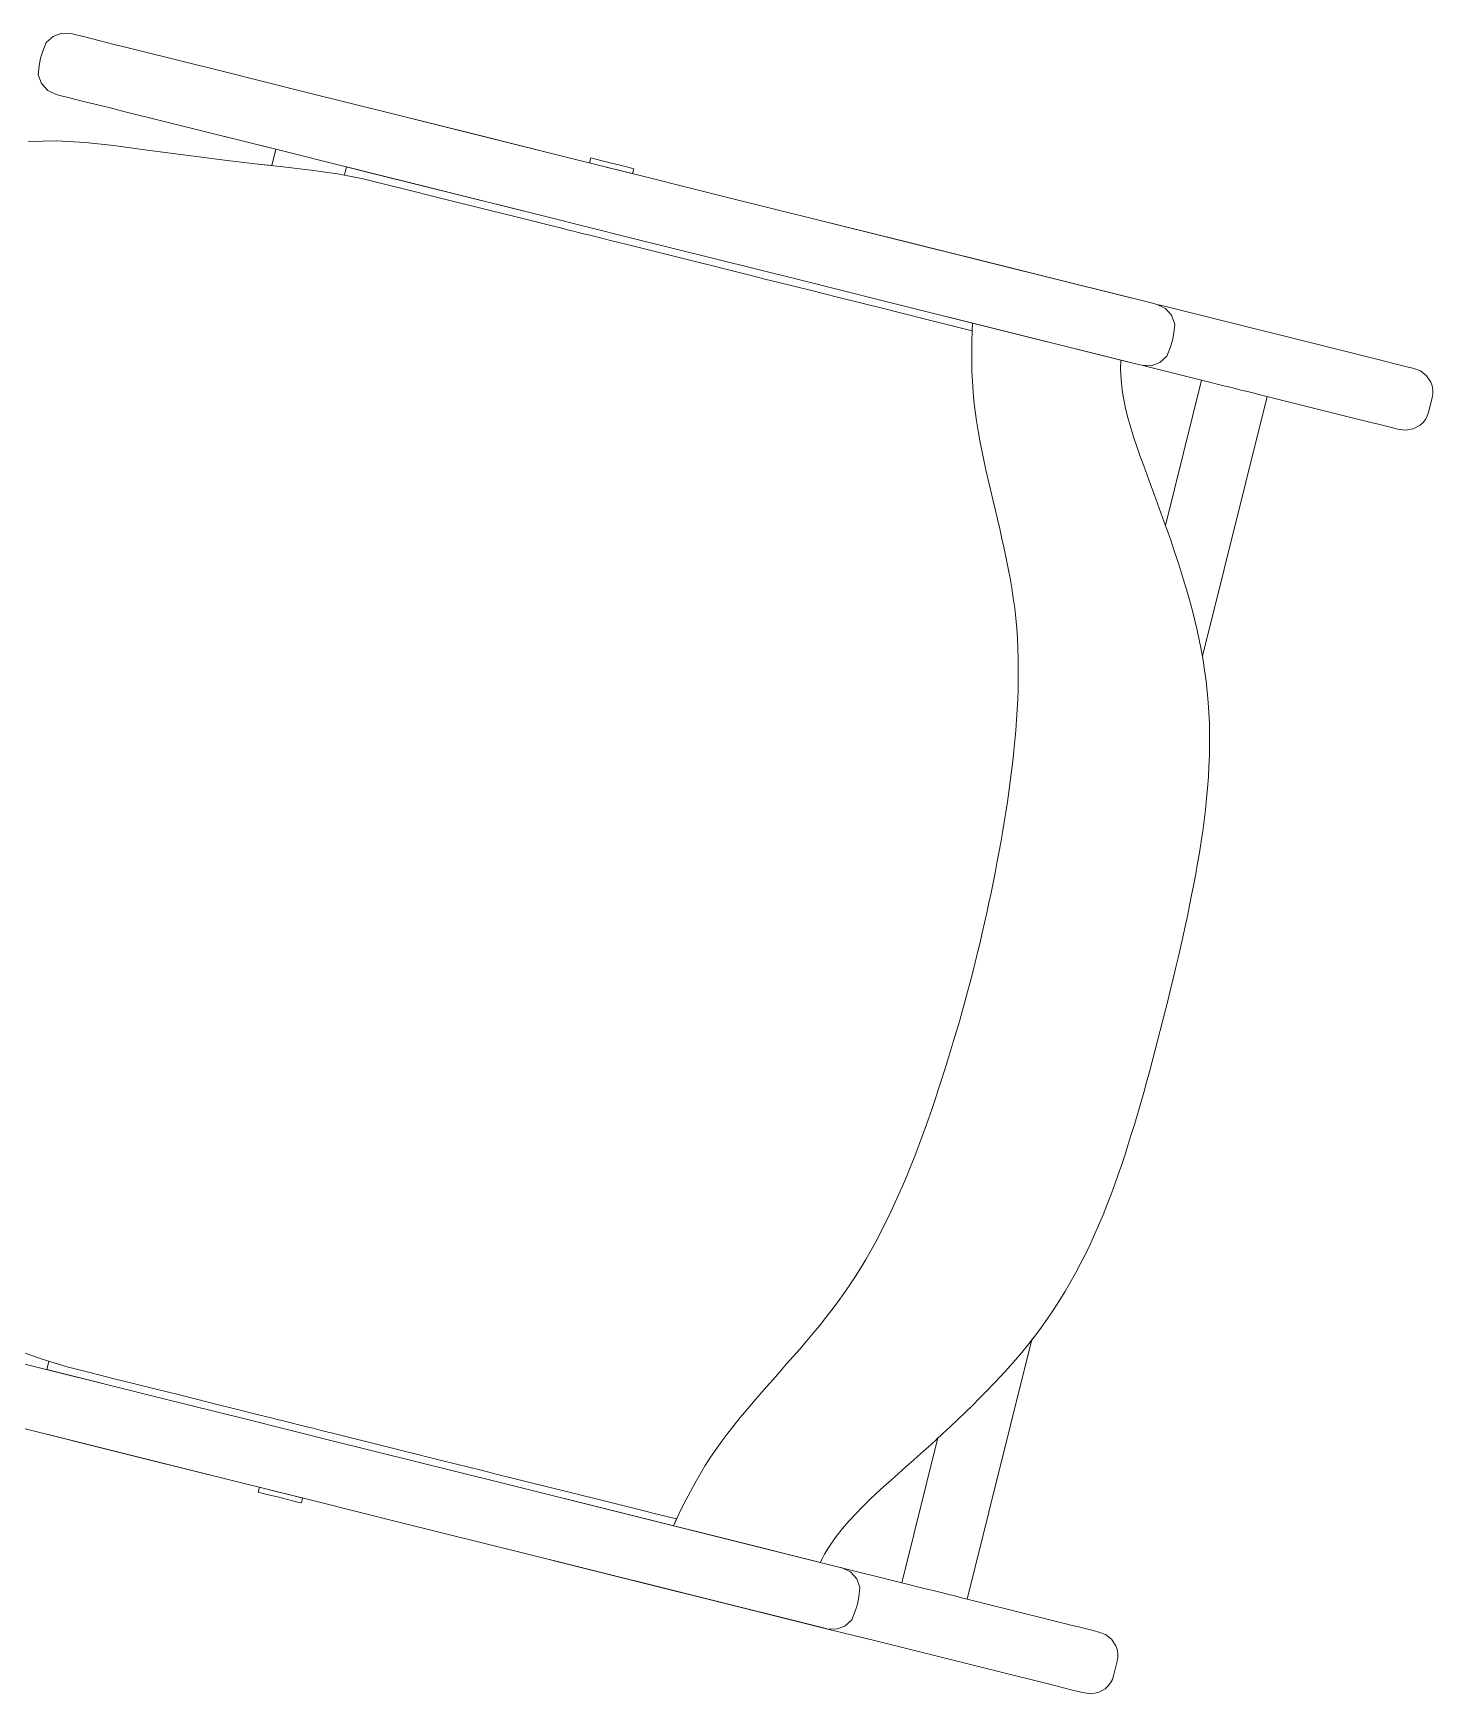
# Model space of a CAD drawing. Header units: millimetres. Extents: x 0 to 57242, y -59538 to 11130.
# Drawn here: x 27904 to 28373, y -26724 to -26168 of the extents above; entities that cross this region are included whole.
import ezdxf

# ---------------------------------------------------------------- set-up
doc = ezdxf.new("R2010")
doc.units = ezdxf.units.MM
doc.layers.add('A-DETL-GENF', color=92, linetype='Continuous', lineweight=9)

# ---------------------------------------------------------------- blocks, each defined once
blk = doc.blocks.new('Furniture_Chairs-Stools-Benches_Karl-Andersson-Soner_Colo-Chair-Wooden-seat - Colo Chair - Wooden seat-607954-Level 0')
at = {"layer": 'A-DETL-GENF'}
for p, q in [((-225.4, 262.96), (-227.18, 261.03)), ((-224.3, 263.67), (-225.4, 262.96)), ((-223.09, 264.2), (-224.3, 263.67)), ((-221.81, 264.52), (-223.09, 264.2)), ((-220.5, 264.64), (-221.81, 264.52)), ((-215.5, 264.64), (-220.5, 264.64)), ((-214.19, 264.52), (-215.5, 264.64)), ((-212.91, 264.2), (-214.19, 264.52)), ((-211.7, 263.67), (-212.91, 264.2)), ((-210.6, 262.96), (-211.7, 263.67)), ((-208.82, 261.03), (-210.6, 262.96)), ((210.6, 262.96), (208.82, 261.03)), ((211.7, 263.67), (210.6, 262.96)), ((212.91, 264.2), (211.7, 263.67)), ((214.19, 264.52), (212.91, 264.2)), ((215.5, 264.64), (214.19, 264.52)), ((220.5, 264.64), (215.5, 264.64)), ((221.81, 264.52), (220.5, 264.64)), ((223.09, 264.2), (221.81, 264.52)), ((224.3, 263.67), (223.09, 264.2)), ((225.4, 262.96), (224.3, 263.67)), ((227.18, 261.03), (225.4, 262.96)), ((-228.25, 258.64), (-228.5, 255.98)), ((-228.5, 255.98), (-228.5, 254.35)), ((-227.18, 261.03), (-228.25, 258.64)), ((-207.75, 258.64), (-208.82, 261.03)), ((-207.5, 255.98), (-207.75, 258.64)), ((-207.5, 254.35), (-207.5, 255.98)), ((207.75, 258.64), (207.5, 255.98)), ((207.5, 255.98), (207.5, 254.35)), ((208.82, 261.03), (207.75, 258.64)), ((228.25, 258.64), (227.18, 261.03)), ((228.5, 255.98), (228.25, 258.64)), ((228.5, 254.35), (228.5, 255.98)), ((-228.5, 254.35), (-228.5, 252.01)), ((-228.5, 252.01), (-228.5, 249.31)), ((-207.5, 252.01), (-207.5, 254.35)), ((-207.5, 249.31), (-207.5, 252.01)), ((207.5, 254.35), (207.5, 252.01)), ((207.5, 252.01), (207.5, 249.31)), ((228.5, 252.01), (228.5, 254.35)), ((228.5, 249.31), (228.5, 252.01)), ((-228.5, 249.31), (-228.5, 246.66)), ((-228.5, 246.66), (-228.5, 244.47)), ((-207.5, 246.66), (-207.5, 249.31)), ((-207.5, 244.47), (-207.5, 246.66)), ((207.5, 249.31), (207.5, 246.66)), ((207.5, 246.66), (207.5, 244.47)), ((228.5, 246.66), (228.5, 249.31)), ((228.5, 244.47), (228.5, 246.66)), ((-228.5, 244.47), (-228.5, 243.06)), ((-228.5, 243.06), (-228.5, 228.32)), ((-207.5, 243.06), (-207.5, 244.47)), ((-207.5, 228.32), (-207.5, 243.06)), ((207.5, 244.47), (207.5, 243.06)), ((207.5, 243.06), (207.5, 228.32)), ((228.5, 243.06), (228.5, 244.47)), ((228.5, 228.32), (228.5, 243.06)), ((-228.5, 228.32), (-228.5, 213.57)), ((-207.5, 213.57), (-207.5, 228.32)), ((207.5, 228.32), (207.5, 213.57)), ((228.5, 213.57), (228.5, 228.32)), ((-79.17, 222.63), (-82.55, 221.99)), ((-79.17, 222.63), (-82.55, 221.99)), ((-79.17, 222.63), (-82.55, 221.99)), ((-79.17, 222.63), (-82.55, 221.99)), ((-75.44, 223.28), (-79.17, 222.63)), ((-75.44, 223.28), (-79.17, 222.63)), ((-75.44, 223.28), (-79.17, 222.63)), ((-75.44, 223.28), (-79.17, 222.63)), ((-72.01, 223.81), (-75.44, 223.28)), ((-72.01, 223.81), (-75.44, 223.28)), ((-72.01, 223.81), (-75.44, 223.28)), ((-72.01, 223.81), (-75.44, 223.28)), ((-68.21, 224.34), (-72.01, 223.81)), ((-68.21, 224.34), (-72.01, 223.81)), ((-68.21, 224.34), (-72.01, 223.81)), ((-68.21, 224.34), (-72.01, 223.81)), ((-64.67, 224.78), (-68.21, 224.34)), ((-64.67, 224.78), (-68.21, 224.34)), ((-64.67, 224.78), (-68.21, 224.34)), ((-64.67, 224.78), (-68.21, 224.34)), ((-61.13, 225.17), (-64.67, 224.78)), ((-61.13, 225.17), (-64.67, 224.78)), ((-61.13, 225.17), (-64.67, 224.78)), ((-61.13, 225.17), (-64.67, 224.78)), ((-57.58, 225.52), (-61.13, 225.17)), ((-57.58, 225.52), (-61.13, 225.17)), ((-57.58, 225.52), (-61.13, 225.17)), ((-57.58, 225.52), (-61.13, 225.17)), ((-53.82, 225.85), (-57.58, 225.52)), ((-53.82, 225.85), (-57.58, 225.52)), ((-53.82, 225.85), (-57.58, 225.52)), ((-53.82, 225.85), (-57.58, 225.52)), ((-50.25, 226.12), (-53.82, 225.85)), ((-50.25, 226.12), (-53.82, 225.85)), ((-50.25, 226.12), (-53.82, 225.85)), ((-50.25, 226.12), (-53.82, 225.85)), ((-46.67, 226.36), (-50.25, 226.12)), ((-46.67, 226.36), (-50.25, 226.12)), ((-46.67, 226.36), (-50.25, 226.12)), ((-46.67, 226.36), (-50.25, 226.12)), ((-43.1, 226.57), (-46.67, 226.36)), ((-43.1, 226.57), (-46.67, 226.36)), ((-43.1, 226.57), (-46.67, 226.36)), ((-43.1, 226.57), (-46.67, 226.36)), ((-39.4, 226.76), (-43.1, 226.57)), ((-39.4, 226.76), (-43.1, 226.57)), ((-39.4, 226.76), (-43.1, 226.57)), ((-39.4, 226.76), (-43.1, 226.57)), ((-35.82, 226.92), (-39.4, 226.76)), ((-35.82, 226.92), (-39.4, 226.76)), ((-35.82, 226.92), (-39.4, 226.76)), ((-35.82, 226.92), (-39.4, 226.76)), ((-32.25, 227.06), (-35.82, 226.92)), ((-32.25, 227.06), (-35.82, 226.92)), ((-32.25, 227.06), (-35.82, 226.92)), ((-32.25, 227.06), (-35.82, 226.92)), ((-28.67, 227.18), (-32.25, 227.06)), ((-28.67, 227.18), (-32.25, 227.06)), ((-28.67, 227.18), (-32.25, 227.06)), ((-28.67, 227.18), (-32.25, 227.06)), ((-25.04, 227.28), (-28.67, 227.18)), ((-25.04, 227.28), (-28.67, 227.18)), ((-25.04, 227.28), (-28.67, 227.18)), ((-25.04, 227.28), (-28.67, 227.18)), ((-21.46, 227.36), (-25.04, 227.28)), ((-21.46, 227.36), (-25.04, 227.28)), ((-21.46, 227.36), (-25.04, 227.28)), ((-21.46, 227.36), (-25.04, 227.28)), ((-17.89, 227.42), (-21.46, 227.36)), ((-17.89, 227.42), (-21.46, 227.36)), ((-17.89, 227.42), (-21.46, 227.36)), ((-17.89, 227.42), (-21.46, 227.36)), ((-14.31, 227.48), (-17.89, 227.42)), ((-14.31, 227.48), (-17.89, 227.42)), ((-14.31, 227.48), (-17.89, 227.42)), ((-14.31, 227.48), (-17.89, 227.42)), ((-10.72, 227.51), (-14.31, 227.48)), ((-10.72, 227.51), (-14.31, 227.48)), ((-10.72, 227.51), (-14.31, 227.48)), ((-10.72, 227.51), (-14.31, 227.48)), ((-7.15, 227.54), (-10.72, 227.51)), ((-7.15, 227.54), (-10.72, 227.51)), ((-7.15, 227.54), (-10.72, 227.51)), ((-7.15, 227.54), (-10.72, 227.51)), ((-3.58, 227.55), (-7.15, 227.54)), ((-3.58, 227.55), (-7.15, 227.54)), ((-3.58, 227.55), (-7.15, 227.54)), ((-3.58, 227.55), (-7.15, 227.54)), ((0, 227.56), (-3.58, 227.55)), ((0, 227.56), (-3.58, 227.55)), ((0, 227.56), (-3.58, 227.55)), ((0, 227.56), (-3.58, 227.55)), ((3.58, 227.55), (0, 227.56)), ((3.58, 227.55), (0, 227.56)), ((3.58, 227.55), (0, 227.56)), ((3.58, 227.55), (0, 227.56)), ((7.14, 227.54), (3.58, 227.55)), ((7.14, 227.54), (3.58, 227.55)), ((7.14, 227.54), (3.58, 227.55)), ((7.14, 227.54), (3.58, 227.55)), ((10.71, 227.51), (7.14, 227.54)), ((10.71, 227.51), (7.14, 227.54)), ((10.71, 227.51), (7.14, 227.54)), ((10.71, 227.51), (7.14, 227.54)), ((14.27, 227.48), (10.71, 227.51)), ((14.27, 227.48), (10.71, 227.51)), ((14.27, 227.48), (10.71, 227.51)), ((14.27, 227.48), (10.71, 227.51)), ((17.89, 227.42), (14.27, 227.48)), ((17.89, 227.42), (14.27, 227.48)), ((17.89, 227.42), (14.27, 227.48)), ((17.89, 227.42), (14.27, 227.48)), ((21.45, 227.36), (17.89, 227.42)), ((21.45, 227.36), (17.89, 227.42)), ((21.45, 227.36), (17.89, 227.42)), ((21.45, 227.36), (17.89, 227.42)), ((25.01, 227.28), (21.45, 227.36)), ((25.01, 227.28), (21.45, 227.36)), ((25.01, 227.28), (21.45, 227.36)), ((25.01, 227.28), (21.45, 227.36)), ((28.57, 227.18), (25.01, 227.28)), ((28.57, 227.18), (25.01, 227.28)), ((28.57, 227.18), (25.01, 227.28)), ((28.57, 227.18), (25.01, 227.28)), ((32.25, 227.06), (28.57, 227.18)), ((32.25, 227.06), (28.57, 227.18)), ((32.25, 227.06), (28.57, 227.18)), ((32.25, 227.06), (28.57, 227.18)), ((35.81, 226.92), (32.25, 227.06)), ((35.81, 226.92), (32.25, 227.06)), ((35.81, 226.92), (32.25, 227.06)), ((35.81, 226.92), (32.25, 227.06)), ((39.37, 226.77), (35.81, 226.92)), ((39.37, 226.77), (35.81, 226.92)), ((39.37, 226.77), (35.81, 226.92)), ((39.37, 226.77), (35.81, 226.92)), ((42.92, 226.58), (39.37, 226.77)), ((42.92, 226.58), (39.37, 226.77)), ((42.92, 226.58), (39.37, 226.77)), ((42.92, 226.58), (39.37, 226.77)), ((46.68, 226.36), (42.92, 226.58)), ((46.68, 226.36), (42.92, 226.58)), ((46.68, 226.36), (42.92, 226.58)), ((46.68, 226.36), (42.92, 226.58)), ((50.22, 226.12), (46.68, 226.36)), ((50.22, 226.12), (46.68, 226.36)), ((50.22, 226.12), (46.68, 226.36)), ((50.22, 226.12), (46.68, 226.36)), ((53.77, 225.85), (50.22, 226.12)), ((53.77, 225.85), (50.22, 226.12)), ((53.77, 225.85), (50.22, 226.12)), ((53.77, 225.85), (50.22, 226.12)), ((57.31, 225.55), (53.77, 225.85)), ((57.31, 225.55), (53.77, 225.85)), ((57.31, 225.55), (53.77, 225.85)), ((57.31, 225.55), (53.77, 225.85)), ((61.13, 225.17), (57.31, 225.55)), ((61.13, 225.17), (57.31, 225.55)), ((61.13, 225.17), (57.31, 225.55)), ((61.13, 225.17), (57.31, 225.55)), ((64.65, 224.78), (61.13, 225.17)), ((64.65, 224.78), (61.13, 225.17)), ((64.65, 224.78), (61.13, 225.17)), ((64.65, 224.78), (61.13, 225.17)), ((68.15, 224.35), (64.65, 224.78)), ((68.15, 224.35), (64.65, 224.78)), ((68.15, 224.35), (64.65, 224.78)), ((68.15, 224.35), (64.65, 224.78)), ((71.66, 223.86), (68.15, 224.35)), ((71.66, 223.86), (68.15, 224.35)), ((71.66, 223.86), (68.15, 224.35)), ((71.66, 223.86), (68.15, 224.35)), ((75.41, 223.28), (71.66, 223.86)), ((75.41, 223.28), (71.66, 223.86)), ((75.41, 223.28), (71.66, 223.86)), ((75.41, 223.28), (71.66, 223.86)), ((78.77, 222.71), (75.41, 223.28)), ((78.77, 222.71), (75.41, 223.28)), ((78.77, 222.71), (75.41, 223.28)), ((78.77, 222.71), (75.41, 223.28)), ((82.52, 222), (78.77, 222.71)), ((82.52, 222), (78.77, 222.71)), ((82.52, 222), (78.77, 222.71)), ((82.52, 222), (78.77, 222.71)), ((-100.14, 217.56), (-103.35, 216.53)), ((-100.14, 217.56), (-103.35, 216.53)), ((-100.14, 217.56), (-103.35, 216.53)), ((-100.14, 217.56), (-103.35, 216.53)), ((-96.52, 218.63), (-100.14, 217.56)), ((-96.52, 218.63), (-100.14, 217.56)), ((-96.52, 218.63), (-100.14, 217.56)), ((-96.52, 218.63), (-100.14, 217.56)), ((-93.25, 219.52), (-96.52, 218.63)), ((-93.25, 219.52), (-96.52, 218.63)), ((-93.25, 219.52), (-96.52, 218.63)), ((-93.25, 219.52), (-96.52, 218.63)), ((-89.58, 220.45), (-93.25, 219.52)), ((-89.58, 220.45), (-93.25, 219.52)), ((-89.58, 220.45), (-93.25, 219.52)), ((-89.58, 220.45), (-93.25, 219.52)), ((-86.25, 221.21), (-89.58, 220.45)), ((-86.25, 221.21), (-89.58, 220.45)), ((-86.25, 221.21), (-89.58, 220.45)), ((-86.25, 221.21), (-89.58, 220.45)), ((-82.55, 221.99), (-86.25, 221.21)), ((-82.55, 221.99), (-86.25, 221.21)), ((-82.55, 221.99), (-86.25, 221.21)), ((-82.55, 221.99), (-86.25, 221.21)), ((85.83, 221.31), (82.52, 222)), ((85.83, 221.31), (82.52, 222)), ((85.83, 221.31), (82.52, 222)), ((85.83, 221.31), (82.52, 222)), ((89.55, 220.46), (85.83, 221.31)), ((89.55, 220.46), (85.83, 221.31)), ((89.55, 220.46), (85.83, 221.31)), ((89.55, 220.46), (85.83, 221.31)), ((92.81, 219.64), (89.55, 220.46)), ((92.81, 219.64), (89.55, 220.46)), ((92.81, 219.64), (89.55, 220.46)), ((92.81, 219.64), (89.55, 220.46)), ((96.49, 218.64), (92.81, 219.64)), ((96.49, 218.64), (92.81, 219.64)), ((96.49, 218.64), (92.81, 219.64)), ((96.49, 218.64), (92.81, 219.64)), ((99.7, 217.69), (96.49, 218.64)), ((99.7, 217.69), (96.49, 218.64)), ((99.7, 217.69), (96.49, 218.64)), ((99.7, 217.69), (96.49, 218.64)), ((103.32, 216.54), (99.7, 217.69)), ((103.32, 216.54), (99.7, 217.69)), ((103.32, 216.54), (99.7, 217.69)), ((103.32, 216.54), (99.7, 217.69)), ((-228.5, 213.57), (-228.5, 198.83)), ((-207.5, 210.88), (-207.5, 213.57)), ((-116.59, 211.48), (-119.97, 209.97)), ((-116.59, 211.48), (-119.97, 209.97)), ((-116.59, 211.48), (-117.93, 210.88)), ((-116.59, 211.48), (-117.93, 210.88)), ((-113.52, 212.77), (-116.59, 211.48)), ((-113.52, 212.77), (-116.59, 211.48)), ((-113.52, 212.77), (-116.59, 211.48)), ((-113.52, 212.77), (-116.59, 211.48)), ((-110.05, 214.14), (-113.52, 212.77)), ((-110.05, 214.14), (-113.52, 212.77)), ((-110.05, 214.14), (-113.52, 212.77)), ((-110.05, 214.14), (-113.52, 212.77)), ((-106.91, 215.3), (-110.05, 214.14)), ((-106.91, 215.3), (-110.05, 214.14)), ((-106.91, 215.3), (-110.05, 214.14)), ((-106.91, 215.3), (-110.05, 214.14)), ((-103.35, 216.53), (-106.91, 215.3)), ((-103.35, 216.53), (-106.91, 215.3)), ((-103.35, 216.53), (-106.91, 215.3)), ((-103.35, 216.53), (-106.91, 215.3)), ((106.46, 215.46), (103.32, 216.54)), ((106.46, 215.46), (103.32, 216.54)), ((106.46, 215.46), (103.32, 216.54)), ((106.46, 215.46), (103.32, 216.54)), ((110.02, 214.15), (106.46, 215.46)), ((110.02, 214.15), (106.46, 215.46)), ((110.02, 214.15), (106.46, 215.46)), ((110.02, 214.15), (106.46, 215.46)), ((113.09, 212.95), (110.02, 214.15)), ((113.09, 212.95), (110.02, 214.15)), ((113.09, 212.95), (110.02, 214.15)), ((113.09, 212.95), (110.02, 214.15)), ((116.57, 211.49), (113.09, 212.95)), ((116.57, 211.49), (113.09, 212.95)), ((116.57, 211.49), (113.09, 212.95)), ((116.57, 211.49), (113.09, 212.95)), ((119.57, 210.16), (116.57, 211.49)), ((119.57, 210.16), (116.57, 211.49)), ((117.94, 210.88), (116.57, 211.49)), ((117.94, 210.88), (116.57, 211.49)), ((207.5, 213.57), (207.5, 210.88)), ((228.5, 198.83), (228.5, 213.57)), ((-117.93, 210.88), (-207.5, 210.88)), ((-207.5, 210.88), (-207.5, 208.85)), ((-117.93, 210.88), (-207.5, 210.88)), ((-207.5, 208.85), (-207.5, 206.91)), ((-207.5, 206.91), (-207.5, 204.09)), ((-125.93, 207.08), (-129.26, 205.36)), ((-125.93, 207.08), (-129.26, 205.36)), ((-122.97, 208.55), (-125.93, 207.08)), ((-122.97, 208.55), (-125.93, 207.08)), ((-119.97, 209.97), (-122.97, 208.55)), ((-119.97, 209.97), (-122.97, 208.55)), ((207.5, 210.88), (117.94, 210.88)), ((207.5, 210.88), (117.94, 210.88)), ((122.95, 208.57), (119.57, 210.16)), ((122.95, 208.57), (119.57, 210.16)), ((125.88, 207.12), (122.95, 208.57)), ((125.88, 207.12), (122.95, 208.57)), ((129.26, 205.37), (125.88, 207.12)), ((129.26, 205.37), (125.88, 207.12)), ((207.5, 208.85), (207.5, 210.88)), ((207.5, 206.91), (207.5, 208.85)), ((207.5, 204.09), (207.5, 206.91)), ((-207.5, 204.09), (-207.5, 201.87)), ((-207.5, 201.87), (-207.5, 199.5)), ((-138.31, 200.3), (-141.23, 198.56)), ((-138.31, 200.3), (-141.23, 198.56)), ((-135.18, 202.1), (-138.31, 200.3)), ((-135.18, 202.1), (-138.31, 200.3)), ((-132.24, 203.75), (-135.18, 202.1)), ((-132.24, 203.75), (-135.18, 202.1)), ((-129.26, 205.36), (-132.24, 203.75)), ((-129.26, 205.36), (-132.24, 203.75)), ((132.23, 203.77), (129.26, 205.37)), ((132.23, 203.77), (129.26, 205.37)), ((135.16, 202.14), (132.23, 203.77)), ((135.16, 202.14), (132.23, 203.77)), ((138.07, 200.47), (135.16, 202.14)), ((138.07, 200.47), (135.16, 202.14)), ((141.26, 198.58), (138.07, 200.47)), ((141.26, 198.58), (138.07, 200.47)), ((207.5, 201.87), (207.5, 204.09)), ((207.5, 199.5), (207.5, 201.87)), ((-228.5, 198.83), (-228.5, 184.09)), ((-207.5, 199.5), (-207.5, 197.56)), ((-207.5, 197.56), (-207.5, 196.42)), ((-207.5, 196.42), (-207.5, 188.29)), ((-146.97, 195.04), (-149.84, 193.22)), ((-146.97, 195.04), (-149.84, 193.22)), ((-144.13, 196.8), (-146.97, 195.04)), ((-144.13, 196.8), (-146.97, 195.04)), ((-141.23, 198.56), (-144.13, 196.8)), ((-141.23, 198.56), (-144.13, 196.8)), ((144.16, 196.83), (141.26, 198.58)), ((144.16, 196.83), (141.26, 198.58)), ((146.98, 195.08), (144.16, 196.83)), ((146.98, 195.08), (144.16, 196.83)), ((149.77, 193.32), (146.98, 195.08)), ((149.77, 193.32), (146.98, 195.08)), ((207.5, 197.56), (207.5, 199.5)), ((207.5, 196.42), (207.5, 197.56)), ((207.5, 188.29), (207.5, 196.42)), ((228.5, 184.09), (228.5, 198.83)), ((-155.51, 189.54), (-158.33, 187.67)), ((-155.51, 189.54), (-158.33, 187.67)), ((-152.68, 191.39), (-155.51, 189.54)), ((-152.68, 191.39), (-155.51, 189.54)), ((-149.84, 193.22), (-152.68, 191.39)), ((-149.84, 193.22), (-152.68, 191.39)), ((152.72, 191.43), (149.77, 193.32)), ((152.72, 191.43), (149.77, 193.32)), ((155.55, 189.58), (152.72, 191.43)), ((155.55, 189.58), (152.72, 191.43)), ((158.36, 187.72), (155.55, 189.58)), ((158.36, 187.72), (155.55, 189.58)), ((-228.5, 184.09), (-228.5, 169.35)), ((-207.5, 188.29), (-157.4, 188.29)), ((-207.5, 184.09), (-207.5, 188.29)), ((-207.5, 188.29), (-157.4, 188.29)), ((-207.5, 169.35), (-207.5, 184.09)), ((-163.91, 183.92), (-166.67, 182.04)), ((-163.91, 183.92), (-166.67, 182.04)), ((-163.91, 183.92), (-166.67, 182.04)), ((-163.91, 183.92), (-166.67, 182.04)), ((-161.14, 185.79), (-163.91, 183.92)), ((-161.14, 185.79), (-163.91, 183.92)), ((-161.14, 185.79), (-163.91, 183.92)), ((-161.14, 185.79), (-163.91, 183.92)), ((-158.33, 187.67), (-161.14, 185.79)), ((-158.33, 187.67), (-161.14, 185.79)), ((-158.33, 187.67), (-161.14, 185.79)), ((-158.33, 187.67), (-161.14, 185.79)), ((-157.4, 188.29), (-158.33, 187.67)), ((-157.4, 188.29), (-158.33, 187.67)), ((158.36, 187.72), (157.51, 188.29)), ((157.51, 188.29), (207.5, 188.29)), ((158.36, 187.72), (157.51, 188.29)), ((157.51, 188.29), (207.5, 188.29)), ((161.13, 185.87), (158.36, 187.72)), ((161.13, 185.87), (158.36, 187.72)), ((161.13, 185.87), (158.36, 187.72)), ((161.13, 185.87), (158.36, 187.72)), ((163.93, 183.98), (161.13, 185.87)), ((163.93, 183.98), (161.13, 185.87)), ((163.93, 183.98), (161.13, 185.87)), ((163.93, 183.98), (161.13, 185.87)), ((166.71, 182.1), (163.93, 183.98)), ((166.71, 182.1), (163.93, 183.98)), ((166.71, 182.1), (163.93, 183.98)), ((166.71, 182.1), (163.93, 183.98)), ((207.5, 188.29), (207.5, 184.09)), ((207.5, 184.09), (207.5, 169.35)), ((228.5, 169.35), (228.5, 184.09)), ((-172.27, 178.23), (-174.96, 176.4)), ((-172.27, 178.23), (-174.96, 176.4)), ((-172.27, 178.23), (-174.96, 176.4)), ((-172.27, 178.23), (-174.96, 176.4)), ((-169.44, 180.15), (-172.27, 178.23)), ((-169.44, 180.15), (-172.27, 178.23)), ((-169.44, 180.15), (-172.27, 178.23)), ((-169.44, 180.15), (-172.27, 178.23)), ((-166.67, 182.04), (-169.44, 180.15)), ((-166.67, 182.04), (-169.44, 180.15)), ((-166.67, 182.04), (-169.44, 180.15)), ((-166.67, 182.04), (-169.44, 180.15)), ((169.48, 180.21), (166.71, 182.1)), ((169.48, 180.21), (166.71, 182.1)), ((169.48, 180.21), (166.71, 182.1)), ((169.48, 180.21), (166.71, 182.1)), ((172.22, 178.34), (169.48, 180.21)), ((172.22, 178.34), (169.48, 180.21)), ((172.22, 178.34), (169.48, 180.21)), ((172.22, 178.34), (169.48, 180.21)), ((174.97, 176.47), (172.22, 178.34)), ((174.97, 176.47), (172.22, 178.34)), ((174.97, 176.47), (172.22, 178.34)), ((174.97, 176.47), (172.22, 178.34)), ((-226.16, 173.29), (-227.89, 170.69)), ((-223.56, 175.02), (-226.16, 173.29)), ((-220.5, 175.47), (-223.56, 175.02)), ((-218, 175.63), (-220.5, 175.47)), ((-215.5, 175.47), (-218, 175.63)), ((-212.44, 175.02), (-215.5, 175.47)), ((-209.84, 173.29), (-212.44, 175.02)), ((-208.11, 170.69), (-209.84, 173.29)), ((-180.45, 172.75), (-183.3, 170.93)), ((-180.45, 172.75), (-183.3, 170.93)), ((-180.45, 172.75), (-183.3, 170.93)), ((-180.45, 172.75), (-183.3, 170.93)), ((-177.78, 174.51), (-180.45, 172.75)), ((-177.78, 174.51), (-180.45, 172.75)), ((-177.78, 174.51), (-180.45, 172.75)), ((-177.78, 174.51), (-180.45, 172.75)), ((-174.96, 176.4), (-177.78, 174.51)), ((-174.96, 176.4), (-177.78, 174.51)), ((-174.96, 176.4), (-177.78, 174.51)), ((-174.96, 176.4), (-177.78, 174.51)), ((177.68, 174.65), (174.97, 176.47)), ((177.68, 174.65), (174.97, 176.47)), ((177.68, 174.65), (174.97, 176.47)), ((177.68, 174.65), (174.97, 176.47)), ((180.46, 172.81), (177.68, 174.65)), ((180.46, 172.81), (177.68, 174.65)), ((180.46, 172.81), (177.68, 174.65)), ((180.46, 172.81), (177.68, 174.65)), ((183.16, 171.06), (180.46, 172.81)), ((183.16, 171.06), (180.46, 172.81)), ((183.16, 171.06), (180.46, 172.81)), ((183.16, 171.06), (180.46, 172.81)), ((209.84, 173.29), (208.11, 170.69)), ((212.44, 175.02), (209.84, 173.29)), ((215.5, 175.47), (212.44, 175.02)), ((218, 175.63), (215.5, 175.47)), ((220.5, 175.47), (218, 175.63)), ((223.56, 175.02), (220.5, 175.47)), ((226.16, 173.29), (223.56, 175.02)), ((227.89, 170.69), (226.16, 173.29)), ((-227.89, 170.69), (-228.5, 167.65)), ((-228.5, 169.35), (-228.5, 167.65)), ((-228.5, 167.65), (-228.5, 166.52)), ((-228.5, 167.65), (-228.5, 166.52)), ((-207.5, 167.65), (-208.11, 170.69)), ((-207.5, 167.65), (-207.5, 169.35)), ((-207.5, 166.52), (-207.5, 167.65)), ((-207.5, 166.52), (-207.5, 167.65)), ((-188.95, 167.58), (-191.77, 166.08)), ((-188.95, 167.58), (-191.77, 166.08)), ((-188.95, 167.58), (-191.77, 166.08)), ((-188.95, 167.58), (-191.77, 166.08)), ((-186.01, 169.28), (-188.95, 167.58)), ((-186.01, 169.28), (-188.95, 167.58)), ((-186.01, 169.28), (-188.95, 167.58)), ((-186.01, 169.28), (-188.95, 167.58)), ((-183.3, 170.93), (-186.01, 169.28)), ((-183.3, 170.93), (-186.01, 169.28)), ((-183.3, 170.93), (-186.01, 169.28)), ((-183.3, 170.93), (-186.01, 169.28)), ((186.01, 169.3), (183.16, 171.06)), ((186.01, 169.3), (183.16, 171.06)), ((186.01, 169.3), (183.16, 171.06)), ((186.01, 169.3), (183.16, 171.06)), ((188.78, 167.68), (186.01, 169.3)), ((188.78, 167.68), (186.01, 169.3)), ((188.78, 167.68), (186.01, 169.3)), ((188.78, 167.68), (186.01, 169.3)), ((191.77, 166.06), (188.78, 167.68)), ((191.77, 166.06), (188.78, 167.68)), ((191.77, 166.06), (188.78, 167.68)), ((191.77, 166.06), (188.78, 167.68)), ((208.11, 170.69), (207.5, 167.65)), ((207.5, 169.35), (207.5, 160.13)), ((207.5, 167.65), (207.5, 166.52)), ((228.5, 167.65), (227.89, 170.69)), ((228.5, 154.6), (228.5, 169.35)), ((228.5, 166.52), (228.5, 167.65)), ((-228.5, 166.52), (-228.5, 137.29)), ((-228.5, 166.52), (-228.5, 78.83)), ((-207.5, 78.83), (-207.5, 166.52)), ((-207.5, 160.4), (-207.5, 166.52)), ((-201.19, 162.05), (-204.53, 161.05)), ((-201.19, 162.05), (-204.53, 161.05)), ((-201.19, 162.05), (-204.53, 161.05)), ((-201.19, 162.05), (-204.53, 161.05)), ((-197.82, 163.3), (-201.19, 162.05)), ((-197.82, 163.3), (-201.19, 162.05)), ((-197.82, 163.3), (-201.19, 162.05)), ((-197.82, 163.3), (-201.19, 162.05)), ((-194.86, 164.58), (-197.82, 163.3)), ((-194.86, 164.58), (-197.82, 163.3)), ((-194.86, 164.58), (-197.82, 163.3)), ((-194.86, 164.58), (-197.82, 163.3)), ((-191.77, 166.08), (-194.86, 164.58)), ((-191.77, 166.08), (-194.86, 164.58)), ((-191.77, 166.08), (-194.86, 164.58)), ((-191.77, 166.08), (-194.86, 164.58)), ((-27.29, 161.23), (-23.88, 161.38)), ((-27.29, 161.23), (-23.88, 161.38)), ((-23.88, 161.38), (-20.47, 161.51)), ((-23.88, 161.38), (-20.47, 161.51)), ((-20.47, 161.51), (-17.06, 161.62)), ((-20.47, 161.51), (-17.06, 161.62)), ((-17.06, 161.62), (-13.64, 161.71)), ((-17.06, 161.62), (-13.64, 161.71)), ((-13.64, 161.71), (-10.23, 161.78)), ((-13.64, 161.71), (-10.23, 161.78)), ((-10.23, 161.78), (-6.82, 161.83)), ((-10.23, 161.78), (-6.82, 161.83)), ((-6.82, 161.83), (-3.42, 161.86)), ((-6.82, 161.83), (-3.42, 161.86)), ((-3.42, 161.86), (-0.02, 161.87)), ((-3.42, 161.86), (-0.02, 161.87)), ((-0.02, 161.87), (3.4, 161.86)), ((-0.02, 161.87), (3.4, 161.86)), ((3.4, 161.86), (6.8, 161.83)), ((3.4, 161.86), (6.8, 161.83)), ((6.8, 161.83), (10.2, 161.77)), ((6.8, 161.83), (10.2, 161.77)), ((10.2, 161.77), (13.6, 161.7)), ((10.2, 161.77), (13.6, 161.7)), ((13.6, 161.7), (17.03, 161.61)), ((13.6, 161.7), (17.03, 161.61)), ((17.03, 161.61), (20.44, 161.5)), ((17.03, 161.61), (20.44, 161.5)), ((20.44, 161.5), (23.83, 161.37)), ((20.44, 161.5), (23.83, 161.37)), ((23.83, 161.37), (27.23, 161.22)), ((23.83, 161.37), (27.23, 161.22)), ((194.68, 164.61), (191.77, 166.06)), ((194.68, 164.61), (191.77, 166.06)), ((194.68, 164.61), (191.77, 166.06)), ((194.68, 164.61), (191.77, 166.06)), ((197.81, 163.21), (194.68, 164.61)), ((197.81, 163.21), (194.68, 164.61)), ((197.81, 163.21), (194.68, 164.61)), ((197.81, 163.21), (194.68, 164.61)), ((201.07, 161.94), (197.81, 163.21)), ((201.07, 161.94), (197.81, 163.21)), ((201.07, 161.94), (197.81, 163.21)), ((201.07, 161.94), (197.81, 163.21)), ((204.43, 160.87), (201.07, 161.94)), ((204.43, 160.87), (201.07, 161.94)), ((204.43, 160.87), (201.07, 161.94)), ((204.43, 160.87), (201.07, 161.94)), ((207.5, 166.52), (207.5, 137.29)), ((228.5, 78.83), (228.5, 166.52)), ((-204.53, 161.05), (-207.5, 160.4)), ((-204.53, 161.05), (-207.5, 160.4)), ((-204.53, 161.05), (-207.5, 160.4)), ((-204.53, 161.05), (-207.5, 160.4)), ((-207.5, 160.4), (-207.5, 109.19)), ((-207.5, 160.4), (-207.5, 109.19)), ((-207.5, 160.4), (-207.5, 109.19)), ((-82.21, 155.68), (-78.65, 156.29)), ((-82.21, 155.68), (-78.65, 156.29)), ((-78.65, 156.29), (-75.26, 156.83)), ((-78.65, 156.29), (-75.26, 156.83)), ((-75.26, 156.83), (-71.87, 157.33)), ((-75.26, 156.83), (-71.87, 157.33)), ((-71.87, 157.33), (-68.46, 157.79)), ((-71.87, 157.33), (-68.46, 157.79)), ((-68.46, 157.79), (-65.05, 158.22)), ((-68.46, 157.79), (-65.05, 158.22)), ((-65.05, 158.22), (-61.63, 158.62)), ((-65.05, 158.22), (-61.63, 158.62)), ((-61.63, 158.62), (-58.21, 158.99)), ((-61.63, 158.62), (-58.21, 158.99)), ((-58.21, 158.99), (-54.79, 159.32)), ((-58.21, 158.99), (-54.79, 159.32)), ((-54.79, 159.32), (-51.31, 159.64)), ((-54.79, 159.32), (-51.31, 159.64)), ((-51.31, 159.64), (-47.89, 159.93)), ((-51.31, 159.64), (-47.89, 159.93)), ((-47.89, 159.93), (-44.43, 160.19)), ((-47.89, 159.93), (-44.43, 160.19)), ((-44.43, 160.19), (-41.01, 160.44)), ((-44.43, 160.19), (-41.01, 160.44)), ((-41.01, 160.44), (-37.56, 160.66)), ((-41.01, 160.44), (-37.56, 160.66)), ((-37.56, 160.66), (-34.14, 160.87)), ((-37.56, 160.66), (-34.14, 160.87)), ((-34.14, 160.87), (-30.72, 161.06)), ((-34.14, 160.87), (-30.72, 161.06)), ((-30.72, 161.06), (-27.29, 161.23)), ((-30.72, 161.06), (-27.29, 161.23)), ((27.23, 161.22), (30.73, 161.05)), ((27.23, 161.22), (30.73, 161.05)), ((30.73, 161.05), (34.15, 160.87)), ((30.73, 161.05), (34.15, 160.87)), ((34.15, 160.87), (37.54, 160.66)), ((34.15, 160.87), (37.54, 160.66)), ((37.54, 160.66), (40.91, 160.44)), ((37.54, 160.66), (40.91, 160.44)), ((40.91, 160.44), (44.4, 160.2)), ((40.91, 160.44), (44.4, 160.2)), ((44.4, 160.2), (47.77, 159.94)), ((44.4, 160.2), (47.77, 159.94)), ((47.77, 159.94), (51.28, 159.65)), ((47.77, 159.94), (51.28, 159.65)), ((51.28, 159.65), (54.64, 159.35)), ((51.28, 159.65), (54.64, 159.35)), ((54.64, 159.35), (58.23, 159)), ((54.64, 159.35), (58.23, 159)), ((58.23, 159), (61.64, 158.64)), ((58.23, 159), (61.64, 158.64)), ((61.64, 158.64), (65.04, 158.24)), ((61.64, 158.64), (65.04, 158.24)), ((65.04, 158.24), (68.44, 157.82)), ((65.04, 158.24), (68.44, 157.82)), ((68.44, 157.82), (71.83, 157.36)), ((68.44, 157.82), (71.83, 157.36)), ((71.83, 157.36), (75.21, 156.87)), ((71.83, 157.36), (75.21, 156.87)), ((75.21, 156.87), (78.58, 156.33)), ((75.21, 156.87), (78.58, 156.33)), ((78.58, 156.33), (81.94, 155.76)), ((78.58, 156.33), (81.94, 155.76)), ((81.94, 155.76), (85.46, 155.11)), ((81.94, 155.76), (85.46, 155.11)), ((206.16, 160.42), (204.43, 160.87)), ((206.16, 160.42), (204.43, 160.87)), ((206.16, 160.42), (204.43, 160.87)), ((206.16, 160.42), (204.43, 160.87)), ((207.5, 160.13), (206.16, 160.42)), ((207.5, 160.13), (206.16, 160.42)), ((207.5, 160.13), (206.16, 160.42)), ((207.5, 160.13), (206.16, 160.42)), ((207.5, 109.41), (207.5, 160.13)), ((207.5, 109.41), (207.5, 160.13)), ((207.5, 109.41), (207.5, 160.13)), ((-108.76, 149.3), (-105.41, 150.32)), ((-108.76, 149.3), (-105.41, 150.32)), ((-105.41, 150.32), (-102.25, 151.21)), ((-105.41, 150.32), (-102.25, 151.21)), ((-102.25, 151.21), (-98.84, 152.11)), ((-102.25, 151.21), (-98.84, 152.11)), ((-98.84, 152.11), (-95.64, 152.9)), ((-98.84, 152.11), (-95.64, 152.9)), ((-95.64, 152.9), (-92.14, 153.7)), ((-95.64, 152.9), (-92.14, 153.7)), ((-92.14, 153.7), (-88.85, 154.41)), ((-92.14, 153.7), (-88.85, 154.41)), ((-88.85, 154.41), (-85.54, 155.06)), ((-88.85, 154.41), (-85.54, 155.06)), ((-85.54, 155.06), (-82.21, 155.68)), ((-85.54, 155.06), (-82.21, 155.68)), ((85.46, 155.11), (88.66, 154.48)), ((85.46, 155.11), (88.66, 154.48)), ((88.66, 154.48), (92.01, 153.77)), ((88.66, 154.48), (92.01, 153.77)), ((92.01, 153.77), (95.33, 153.01)), ((92.01, 153.77), (95.33, 153.01)), ((95.33, 153.01), (98.81, 152.15)), ((95.33, 153.01), (98.81, 152.15)), ((98.81, 152.15), (101.94, 151.33)), ((98.81, 152.15), (101.94, 151.33)), ((101.94, 151.33), (105.38, 150.35)), ((101.94, 151.33), (105.38, 150.35)), ((105.38, 150.35), (108.46, 149.42)), ((105.38, 150.35), (108.46, 149.42)), ((228.5, 139.86), (228.5, 154.6)), ((-124.52, 143.46), (-121.47, 144.73)), ((-124.52, 143.46), (-121.47, 144.73)), ((-121.47, 144.73), (-118.26, 146.01)), ((-121.47, 144.73), (-118.26, 146.01)), ((-118.26, 146.01), (-115.17, 147.15)), ((-118.26, 146.01), (-115.17, 147.15)), ((-115.17, 147.15), (-111.88, 148.29)), ((-115.17, 147.15), (-111.88, 148.29)), ((-111.88, 148.29), (-108.76, 149.3)), ((-111.88, 148.29), (-108.76, 149.3)), ((108.46, 149.42), (111.85, 148.32)), ((108.46, 149.42), (111.85, 148.32)), ((111.85, 148.32), (114.89, 147.26)), ((111.85, 148.32), (114.89, 147.26)), ((114.89, 147.26), (118.23, 146.01)), ((114.89, 147.26), (118.23, 146.01)), ((118.23, 146.01), (121.22, 144.82)), ((118.23, 146.01), (121.22, 144.82)), ((121.22, 144.82), (124.49, 143.45)), ((121.22, 144.82), (124.49, 143.45)), ((-136.8, 137.76), (-133.79, 139.23)), ((-136.8, 137.76), (-133.79, 139.23)), ((-133.79, 139.23), (-130.7, 140.69)), ((-133.79, 139.23), (-130.7, 140.69)), ((-130.7, 140.69), (-127.67, 142.08)), ((-130.7, 140.69), (-127.67, 142.08)), ((-127.67, 142.08), (-124.52, 143.46)), ((-127.67, 142.08), (-124.52, 143.46)), ((124.49, 143.45), (127.45, 142.14)), ((124.49, 143.45), (127.45, 142.14)), ((127.45, 142.14), (130.66, 140.66)), ((127.45, 142.14), (130.66, 140.66)), ((130.66, 140.66), (133.6, 139.26)), ((130.66, 140.66), (133.6, 139.26)), ((133.6, 139.26), (136.76, 137.7)), ((133.6, 139.26), (136.76, 137.7)), ((228.5, 125.12), (228.5, 139.86)), ((-228.5, 137.29), (-228.5, 49.6)), ((-145.85, 133.17), (-142.84, 134.71)), ((-145.85, 133.17), (-142.84, 134.71)), ((-142.84, 134.71), (-139.84, 136.24)), ((-142.84, 134.71), (-139.84, 136.24)), ((-139.84, 136.24), (-136.8, 137.76)), ((-139.84, 136.24), (-136.8, 137.76)), ((136.76, 137.7), (139.68, 136.23)), ((136.76, 137.7), (139.68, 136.23)), ((139.68, 136.23), (142.8, 134.64)), ((139.68, 136.23), (142.8, 134.64)), ((142.8, 134.64), (145.73, 133.12)), ((142.8, 134.64), (145.73, 133.12)), ((207.5, 137.29), (207.5, 49.6)), ((-157.88, 126.95), (-154.84, 128.5)), ((-157.88, 126.95), (-154.84, 128.5)), ((-154.84, 128.5), (-151.85, 130.05)), ((-154.84, 128.5), (-151.85, 130.05)), ((-151.85, 130.05), (-148.85, 131.61)), ((-151.85, 130.05), (-148.85, 131.61)), ((-148.85, 131.61), (-145.85, 133.17)), ((-148.85, 131.61), (-145.85, 133.17)), ((145.73, 133.12), (148.85, 131.49)), ((145.73, 133.12), (148.85, 131.49)), ((148.85, 131.49), (151.83, 129.94)), ((148.85, 131.49), (151.83, 129.94)), ((151.83, 129.94), (154.8, 128.4)), ((151.83, 129.94), (154.8, 128.4)), ((154.8, 128.4), (157.77, 126.87)), ((154.8, 128.4), (157.77, 126.87)), ((-169.97, 121.06), (-166.86, 122.51)), ((-169.97, 121.06), (-166.86, 122.51)), ((-166.86, 122.51), (-163.85, 123.96)), ((-166.86, 122.51), (-163.85, 123.96)), ((-163.85, 123.96), (-160.86, 125.44)), ((-163.85, 123.96), (-160.86, 125.44)), ((-160.86, 125.44), (-157.88, 126.95)), ((-160.86, 125.44), (-157.88, 126.95)), ((157.77, 126.87), (160.84, 125.32)), ((157.77, 126.87), (160.84, 125.32)), ((160.84, 125.32), (163.84, 123.84)), ((160.84, 125.32), (163.84, 123.84)), ((163.84, 123.84), (166.85, 122.39)), ((163.84, 123.84), (166.85, 122.39)), ((166.85, 122.39), (169.88, 120.98)), ((166.85, 122.39), (169.88, 120.98)), ((228.5, 110.38), (228.5, 125.12)), ((-182.26, 115.99), (-179.12, 117.17)), ((-182.26, 115.99), (-179.12, 117.17)), ((-179.12, 117.17), (-176.08, 118.39)), ((-179.12, 117.17), (-176.08, 118.39)), ((-176.08, 118.39), (-172.97, 119.72)), ((-176.08, 118.39), (-172.97, 119.72)), ((-172.97, 119.72), (-169.97, 121.06)), ((-172.97, 119.72), (-169.97, 121.06)), ((169.88, 120.98), (172.95, 119.62)), ((169.88, 120.98), (172.95, 119.62)), ((172.95, 119.62), (176.01, 118.33)), ((172.95, 119.62), (176.01, 118.33)), ((176.01, 118.33), (179.1, 117.1)), ((176.01, 118.33), (179.1, 117.1)), ((179.1, 117.1), (182.21, 115.95)), ((179.1, 117.1), (182.21, 115.95)), ((-201.48, 110.51), (-198.18, 111.28)), ((-201.48, 110.51), (-198.18, 111.28)), ((-198.18, 111.28), (-194.94, 112.09)), ((-198.18, 111.28), (-194.94, 112.09)), ((-194.94, 112.09), (-191.71, 112.95)), ((-194.94, 112.09), (-191.71, 112.95)), ((-191.71, 112.95), (-188.54, 113.88)), ((-191.71, 112.95), (-188.54, 113.88)), ((-188.54, 113.88), (-185.36, 114.91)), ((-188.54, 113.88), (-185.36, 114.91)), ((-185.36, 114.91), (-182.26, 115.99)), ((-185.36, 114.91), (-182.26, 115.99)), ((182.21, 115.95), (185.35, 114.88)), ((182.21, 115.95), (185.35, 114.88)), ((185.35, 114.88), (188.52, 113.89)), ((185.35, 114.88), (188.52, 113.89)), ((188.52, 113.89), (191.71, 112.98)), ((188.52, 113.89), (191.71, 112.98)), ((191.71, 112.98), (194.94, 112.15)), ((191.71, 112.98), (194.94, 112.15)), ((194.94, 112.15), (198.2, 111.37)), ((194.94, 112.15), (198.2, 111.37)), ((198.2, 111.37), (201.47, 110.65)), ((198.2, 111.37), (201.47, 110.65)), ((-207.5, 109.19), (-204.81, 109.78)), ((-207.5, 109.19), (-204.81, 109.78)), ((-207.5, 109.19), (-205, 109.73)), ((-207.5, 109.19), (-205, 109.73)), ((-207.5, 78.83), (-207.5, 109.19)), ((-205, 109.73), (-205, 99.61)), ((-205, 109.73), (-205, 99.61)), ((-204.81, 109.78), (-201.48, 110.51)), ((-204.81, 109.78), (-201.48, 110.51)), ((201.47, 110.65), (204.85, 109.95)), ((201.47, 110.65), (204.85, 109.95)), ((204.85, 109.95), (207.5, 109.41)), ((204.85, 109.95), (207.5, 109.41)), ((205, 101.7), (205, 109.92)), ((205, 109.92), (207.5, 109.41)), ((205, 101.7), (205, 109.92)), ((205, 109.92), (207.5, 109.41)), ((207.5, 109.41), (207.5, 95.63)), ((228.5, 95.63), (228.5, 110.38)), ((205, 99.6), (205, 101.7)), ((205, 99.6), (205, 101.7)), ((-205, 99.61), (-205, 95.92)), ((-205, 99.61), (-205, 95.92)), ((-205, 95.92), (-205, 84.48)), ((-205, 95.92), (-205, 84.48)), ((205, 87.26), (205, 99.6)), ((205, 87.26), (205, 99.6)), ((207.5, 95.63), (207.5, 80.89)), ((228.5, 80.89), (228.5, 95.63)), ((-205, 84.48), (-205, 79.55)), ((-205, 84.48), (-205, 79.55)), ((205, 84.46), (205, 87.26)), ((205, 84.46), (205, 87.26)), ((205, 72.81), (205, 84.46)), ((205, 72.81), (205, 84.46)), ((-228.5, 78.83), (-228.5, 49.6)), ((-207.5, 49.6), (-207.5, 78.83)), ((-207.5, 49.6), (-207.5, 78.83)), ((-205, 79.55), (-205, 63.18)), ((-205, 79.55), (-205, 63.18)), ((207.5, 80.89), (207.5, 65.75)), ((228.5, 65.75), (228.5, 80.89)), ((228.5, 49.6), (228.5, 78.83)), ((205, 58.37), (205, 72.81)), ((205, 58.37), (205, 72.81)), ((-205, 63.18), (-205, 54.2)), ((-205, 63.18), (-205, 54.2)), ((207.5, 65.75), (207.5, 49.6)), ((228.5, 49.6), (228.5, 65.75)), ((205, 54.18), (205, 58.37)), ((205, 54.18), (205, 58.37)), ((-205, 54.2), (-205, 47.68)), ((-205, 54.2), (-205, 47.68)), ((205, 47.68), (205, 54.18)), ((205, 47.68), (205, 54.18)), ((-228.5, 49.6), (-228.5, 20.37)), ((-228.5, 49.6), (-228.5, 20.37)), ((-207.5, 20.37), (-207.5, 49.6)), ((-207.5, 20.37), (-207.5, 49.6)), ((-205, 47.68), (-205, 42.95)), ((-205, 47.68), (-205, 42.95)), ((205, 42.95), (205, 47.68)), ((205, 42.95), (205, 47.68)), ((207.5, 49.6), (207.5, 20.37)), ((207.5, 49.6), (207.5, 20.37)), ((228.5, 20.37), (228.5, 49.6)), ((228.5, 20.37), (228.5, 49.6)), ((-205, 42.95), (-205, 38.2)), ((-205, 42.95), (-205, 38.2)), ((205, 38.2), (205, 42.95)), ((205, 38.2), (205, 42.95)), ((-205, 38.2), (-205, 33.46)), ((-205, 38.2), (-205, 33.46)), ((-205, 33.46), (-205, 28.77)), ((-205, 33.46), (-205, 28.77)), ((205, 33.46), (205, 38.2)), ((205, 33.46), (205, 38.2)), ((205, 28.77), (205, 33.46)), ((205, 28.77), (205, 33.46)), ((-205, 28.77), (-205, 24.18)), ((-205, 28.77), (-205, 24.18)), ((205, 24.18), (205, 28.77)), ((205, 24.18), (205, 28.77)), ((-205, 24.18), (-205, 19.72)), ((-205, 24.18), (-205, 19.72)), ((205, 19.72), (205, 24.18)), ((205, 19.72), (205, 24.18)), ((-228.5, 20.37), (-228.5, -8.86)), ((-228.5, 20.37), (-228.5, -8.86)), ((-207.5, -8.86), (-207.5, 20.37)), ((-207.5, -8.86), (-207.5, 20.37)), ((-205, 19.72), (-205, 15.44)), ((-205, 19.72), (-205, 15.44)), ((205, 15.44), (205, 19.72)), ((205, 15.44), (205, 19.72)), ((207.5, 20.37), (207.5, -8.86)), ((207.5, 20.37), (207.5, -8.86)), ((228.5, -8.86), (228.5, 20.37)), ((228.5, -8.86), (228.5, 20.37)), ((-205, 15.44), (-205, 11.36)), ((-205, 15.44), (-205, 11.36)), ((-205, 11.36), (-205, -9.35)), ((-205, 11.36), (-205, -9.35)), ((205, 11.36), (205, 15.44)), ((205, 11.36), (205, 15.44)), ((205, -9.35), (205, 11.36)), ((205, -9.35), (205, 11.36)), ((-228.5, -8.86), (-228.5, -38.09)), ((-228.5, -8.86), (-228.5, -38.09)), ((-207.5, -38.09), (-207.5, -8.86)), ((-207.5, -38.09), (-207.5, -8.86)), ((-205, -9.35), (-205, -12.27)), ((-205, -9.35), (-205, -12.27)), ((205, -12.27), (205, -9.35)), ((205, -12.27), (205, -9.35)), ((207.5, -8.86), (207.5, -38.09)), ((207.5, -8.86), (207.5, -38.09)), ((228.5, -38.09), (228.5, -8.86)), ((228.5, -38.09), (228.5, -8.86)), ((-228.5, -13.34), (-230.2, -13.34)), ((-230.2, -13.34), (-230.2, -14.14)), ((-230.2, -14.14), (-230.2, -15.89)), ((-230.2, -15.89), (-230.2, -18.54)), ((-228.5, -14.14), (-228.5, -13.34)), ((-228.5, -15.89), (-228.5, -14.14)), ((-228.5, -18.54), (-228.5, -15.89)), ((-205, -12.27), (-205, -15.56)), ((-205, -12.27), (-205, -15.56)), ((-205, -15.56), (-205, -17.3)), ((-205, -15.56), (-205, -17.3)), ((205, -15.56), (205, -12.27)), ((205, -15.56), (205, -12.27)), ((205, -17.3), (205, -15.56)), ((205, -17.3), (205, -15.56)), ((230.2, -13.34), (228.5, -13.34)), ((228.5, -13.34), (228.5, -14.14)), ((228.5, -14.14), (228.5, -15.89)), ((228.5, -15.89), (228.5, -18.54)), ((230.2, -14.14), (230.2, -13.34)), ((230.2, -15.89), (230.2, -14.14)), ((230.2, -18.54), (230.2, -15.89)), ((-230.2, -18.54), (-230.2, -21.57)), ((-230.2, -21.57), (-230.2, -24.26)), ((-228.5, -21.57), (-228.5, -18.54)), ((-228.5, -24.26), (-228.5, -21.57)), ((-205, -17.3), (-205, -19.09)), ((-205, -17.3), (-205, -19.09)), ((-205, -19.09), (-205, -20.9)), ((-205, -19.09), (-205, -20.9)), ((-205, -20.9), (-205, -22.71)), ((-205, -20.9), (-205, -22.71)), ((205, -19.09), (205, -17.3)), ((205, -19.09), (205, -17.3)), ((205, -20.9), (205, -19.09)), ((205, -20.9), (205, -19.09)), ((205, -22.71), (205, -20.9)), ((205, -22.71), (205, -20.9)), ((228.5, -18.54), (228.5, -21.57)), ((228.5, -21.57), (228.5, -24.26)), ((230.2, -21.57), (230.2, -18.54)), ((230.2, -24.26), (230.2, -21.57)), ((-230.2, -24.26), (-230.2, -26.46)), ((-230.2, -26.46), (-230.2, -28.24)), ((-228.5, -26.46), (-228.5, -24.26)), ((-228.5, -28.26), (-228.5, -26.46)), ((-205, -22.71), (-205, -24.5)), ((-205, -22.71), (-205, -24.5)), ((-205, -24.5), (-205, -26.25)), ((-205, -24.5), (-205, -26.25)), ((-205, -26.25), (-205, -27.93)), ((-205, -26.25), (-205, -27.93)), ((205, -24.5), (205, -22.71)), ((205, -24.5), (205, -22.71)), ((205, -26.25), (205, -24.5)), ((205, -26.25), (205, -24.5)), ((205, -27.93), (205, -26.25)), ((205, -27.93), (205, -26.25)), ((228.5, -24.26), (228.5, -26.46)), ((228.5, -26.46), (228.5, -28.25)), ((230.2, -26.46), (230.2, -24.26)), ((230.2, -28.26), (230.2, -26.46)), ((-230.2, -28.24), (-228.5, -28.26)), ((-205, -27.93), (-205, -29.53)), ((-205, -27.93), (-205, -29.53)), ((-205, -29.53), (-205, -32.42)), ((-205, -29.53), (-205, -32.42)), ((-205, -32.42), (-205, -34.84)), ((-205, -32.42), (-205, -34.84)), ((205, -29.53), (205, -27.93)), ((205, -29.53), (205, -27.93)), ((205, -32.42), (205, -29.53)), ((205, -32.42), (205, -29.53)), ((205, -34.84), (205, -32.42)), ((205, -34.84), (205, -32.42)), ((228.5, -28.25), (230.2, -28.26)), ((-228.5, -38.09), (-228.5, -67.33)), ((-228.5, -38.09), (-228.5, -96.56)), ((-207.5, -96.56), (-207.5, -38.09)), ((-207.5, -106.84), (-207.5, -38.09)), ((-205, -34.84), (-205, -42.14)), ((-205, -34.84), (-205, -42.14)), ((205, -42.14), (205, -34.84)), ((205, -42.14), (205, -34.84)), ((207.5, -38.09), (207.5, -67.33)), ((207.5, -38.09), (207.5, -67.33)), ((228.5, -96.56), (228.5, -38.09)), ((228.5, -67.33), (228.5, -38.09)), ((-205, -42.14), (-205, -48.66)), ((-205, -42.14), (-205, -48.66)), ((205, -48.66), (205, -42.14)), ((205, -48.66), (205, -42.14)), ((-205, -48.66), (-205, -55.31)), ((-205, -48.66), (-205, -55.31)), ((205, -55.31), (205, -48.66)), ((205, -55.31), (205, -48.66)), ((-205, -55.31), (-205, -62.15)), ((-205, -55.31), (-205, -62.15)), ((205, -62.15), (205, -55.31)), ((205, -62.15), (205, -55.31)), ((-205, -62.15), (-205, -69.23)), ((-205, -62.15), (-205, -69.23)), ((205, -69.23), (205, -62.15)), ((205, -69.23), (205, -62.15)), ((-228.5, -67.33), (-228.5, -125.79)), ((-205, -69.23), (-205, -76.58)), ((-205, -69.23), (-205, -76.58)), ((205, -76.58), (205, -69.23)), ((205, -76.58), (205, -69.23)), ((207.5, -67.33), (207.5, -125.79)), ((207.5, -67.33), (207.5, -106.84)), ((228.5, -125.79), (228.5, -67.33)), ((-205, -76.58), (-205, -84.23)), ((-205, -76.58), (-205, -84.23)), ((205, -84.23), (205, -76.58)), ((205, -84.23), (205, -76.58)), ((-205, -84.23), (-205, -92.2)), ((-205, -84.23), (-205, -92.2)), ((205, -92.2), (205, -84.23)), ((205, -92.2), (205, -84.23)), ((-205, -92.2), (-205, -100.5)), ((-205, -92.2), (-205, -100.5)), ((205, -100.5), (205, -92.2)), ((205, -100.5), (205, -92.2)), ((-228.5, -96.56), (-228.5, -125.79)), ((-207.5, -125.79), (-207.5, -96.56)), ((228.5, -125.79), (228.5, -96.56)), ((-205, -100.5), (-204.51, -109.21)), ((-205, -100.5), (-204.64, -106.84)), ((204.51, -109.21), (205, -100.5)), ((204.64, -106.84), (205, -100.5)), ((-204.64, -106.84), (-207.5, -106.84)), ((-204.51, -109.21), (-203.6, -118.23)), ((203.6, -118.23), (204.51, -109.21)), ((207.5, -106.84), (204.64, -106.84)), ((-203.6, -118.23), (-202.42, -127.46)), ((-228.5, -125.79), (-228.5, -155.02)), ((-228.5, -125.79), (-228.5, -155.02)), ((-207.5, -155.02), (-207.5, -125.79)), ((-202.42, -127.46), (-201.15, -136.82)), ((-207.5, -155.02), (-207.5, -131.26)), ((-207.5, -131.26), (-201.91, -131.26)), ((-201.91, -131.26), (-201.15, -136.82)), ((-201.15, -136.82), (-199.93, -146.24)), ((-201.15, -136.82), (-199.93, -146.24)), ((-199.93, -146.24), (-198.77, -155.7)), ((-199.93, -146.24), (-198.77, -155.7)), ((-228.5, -155.02), (-228.5, -184.25)), ((-228.5, -155.02), (-228.5, -184.25)), ((-207.5, -184.25), (-207.5, -155.02)), ((-207.5, -184.25), (-207.5, -155.02)), ((-198.77, -155.7), (-197.68, -165.19)), ((-198.77, -155.7), (-197.68, -165.19)), ((-197.68, -165.19), (-196.63, -174.72)), ((-197.68, -165.19), (-196.63, -174.72)), ((-196.63, -174.72), (-195.57, -184.26)), ((-196.63, -174.72), (-195.57, -184.26)), ((-228.5, -184.25), (-228.5, -187.53)), ((-228.5, -184.25), (-228.5, -187.53)), ((-228.5, -187.53), (-228.5, -192.31)), ((-228.5, -187.53), (-228.5, -192.31)), ((-207.5, -187.53), (-207.5, -184.25)), ((-207.5, -187.53), (-207.5, -184.25)), ((-207.5, -192.31), (-207.5, -187.53)), ((-207.5, -192.31), (-207.5, -187.53)), ((-195.57, -184.26), (-194.3, -193.77)), ((-195.57, -184.26), (-194.3, -193.77)), ((-228.5, -192.31), (-228.5, -197.65)), ((-228.5, -192.31), (-228.5, -197.65)), ((-207.5, -197.65), (-207.5, -192.31)), ((-207.5, -197.65), (-207.5, -192.31)), ((-194.3, -193.77), (-192.53, -203.18)), ((-194.3, -193.77), (-192.53, -203.18)), ((-228.5, -197.65), (-228.5, -202.49)), ((-228.5, -197.65), (-228.5, -202.49)), ((-207.5, -202.49), (-207.5, -197.65)), ((-207.5, -202.49), (-207.5, -197.65)), ((-228.5, -202.49), (-228.5, -205.87)), ((-228.5, -202.49), (-228.5, -205.87)), ((-207.5, -205.87), (-207.5, -202.49)), ((-207.5, -205.87), (-207.5, -202.49)), ((-192.53, -203.18), (-190, -212.42)), ((-192.53, -203.18), (-190, -212.42)), ((-228.5, -205.87), (-228.5, -207.12)), ((-228.5, -205.87), (-228.5, -207.12)), ((-228.5, -207.12), (-227.89, -210.17)), ((-228.5, -207.12), (-227.89, -210.17)), ((-227.89, -210.17), (-226.16, -212.77)), ((-227.89, -210.17), (-226.16, -212.77)), ((-209.84, -212.77), (-208.11, -210.17)), ((-209.84, -212.77), (-208.11, -210.17)), ((-208.11, -210.17), (-207.5, -207.12)), ((-208.11, -210.17), (-207.5, -207.12)), ((-207.5, -207.12), (-207.5, -205.87)), ((-207.5, -207.12), (-207.5, -205.87)), ((-226.16, -212.77), (-223.56, -214.5)), ((-226.16, -212.77), (-223.56, -214.5)), ((-223.56, -214.5), (-220.5, -214.94)), ((-223.56, -214.5), (-220.5, -214.94)), ((-220.5, -214.94), (-218, -215.11)), ((-220.5, -214.94), (-218, -215.11)), ((-218, -215.11), (-215.5, -214.94)), ((-218, -215.11), (-215.5, -214.94)), ((-215.5, -214.94), (-212.44, -214.5)), ((-215.5, -214.94), (-212.44, -214.5)), ((-212.44, -214.5), (-209.84, -212.77)), ((-212.44, -214.5), (-209.84, -212.77))]:
    blk.add_line(p, q, dxfattribs=at)

msp = doc.modelspace()

# ---------------------------------------------------------------- block references
at = {"layer": 'A-DETL-GENF', "rotation": 255.9999999999997}
msp.add_blockref('Furniture_Chairs-Stools-Benches_Karl-Andersson-Soner_Colo-Chair-Wooden-seat - Colo Chair - Wooden seat-607954-Level 0', (28062.63, -26439.8), dxfattribs=at)

doc.saveas('drawing.dxf')
